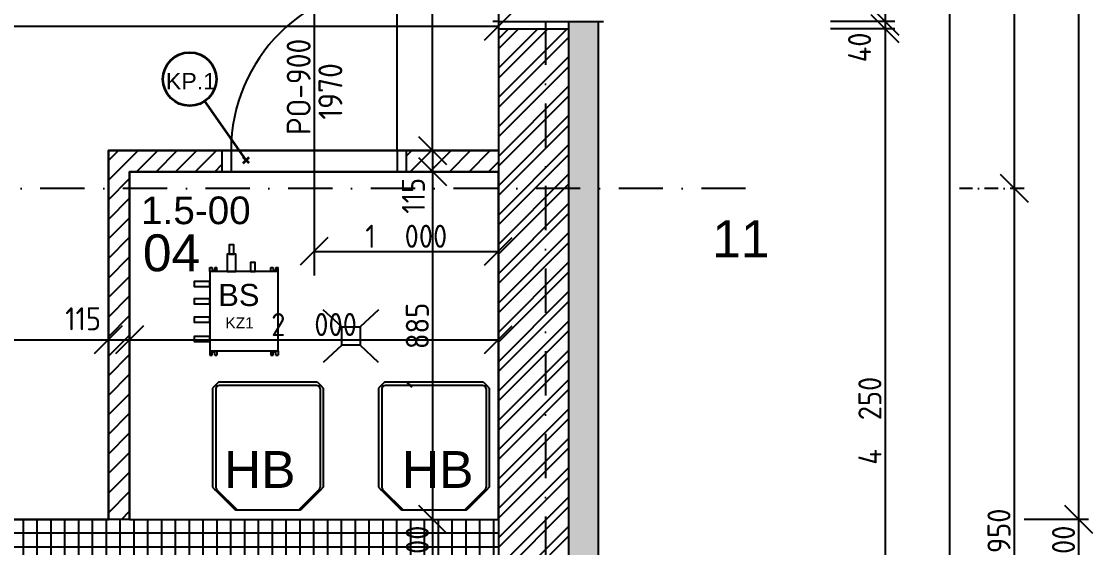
# Model space of a CAD drawing. Extents: x 4511820 to 5180432, y -1526536 to -944957.
# Drawn here: x 5153316 to 5159124, y -1292758 to -1289905 of the extents above; entities that cross this region are included whole.
import ezdxf

# ---------------------------------------------------------------- set-up
doc = ezdxf.new("R2010")
doc.units = 0
doc.header["$MEASUREMENT"] = 0
doc.linetypes.add('BODKOCIARKOVANA_3', pattern=[5.6, 3, -1.3, 0, -1.3])
doc.layers.get('0').update_dxf_attribs({"linetype": 'CONTINUOUS'})
doc.layers.get('Defpoints').update_dxf_attribs({"color": 61, "linetype": 'CONTINUOUS'})
for name, color, linetype in [('DVERE', 45, 'CONTINUOUS'), ('KÓTY', 4, 'CONTINUOUS'), ('MÚRY', 1, 'CONTINUOUS'), ('osi', 253, 'CONTINUOUS'), ('Plochy', 41, 'CONTINUOUS'), ('POPIS', 7, 'CONTINUOUS'), ('TENKÁ', 7, 'CONTINUOUS'), ('tzb', 153, 'CONTINUOUS'), ('ZZ-chladenie', 133, 'CONTINUOUS'), ('ŠRAFY', 82, 'CONTINUOUS')]:
    doc.layers.add(name, color=color, linetype=linetype)
doc.layers.add('preklady', color=74, linetype='CONTINUOUS', lineweight=35)
doc.styles.add('ARIAL', font='arial.ttf')
doc.styles.add('styl1', font='arial.ttf')
doc.styles.add('STYLE1', font='isocp.shx')
doc.dimstyles.new('STANDARD-50', dxfattribs={"dimtxt": 125, "dimasz": 150, "dimexe": 10, "dimexo": 200, "dimgap": 20, "dimtad": 1, "dimdsep": 46, "dimlunit": 6, "dimtxsty": 'STYLE1', "dimblk1": 'OBLIQUE', "dimblk2": 'OBLIQUE', "dimsah": 1, "dimcen": 2.5, "dimse1": 1, "dimse2": 1, "dimadec": 0, "dimazin": 0, "dimtfac": 1, "dimtmove": 1, "dimatfit": 3, "dimldrblk": 'OBLIQUE', "dimfxl": 1, "dimtolj": 1, "dimtzin": 0, "dimarcsym": 0})
pattern_1 = [(45, (515270.5, 128041), (-53.0330086, 53.0330086), [])]

# ---------------------------------------------------------------- blocks, each defined once
blk = doc.blocks.new('_OBLIQUE')
at = {"color": 0, "linetype": 'ByBlock'}
blk.add_line((-0.5, -0.5), (0.5, 0.5), dxfattribs=at)
blk = doc.blocks.new('*D24643')
at = {"layer": 'Defpoints', "color": 0}
for p in [(5156282.5, -1285945.2), (5156282.5, -1312335.2), (5158349, -1312335.2)]:
    blk.add_point(p, dxfattribs=at)
at = {"layer": 'KÓTY', "color": 0, "lineweight": -2}
blk.add_line((5158349, -1285945.2), (5158349, -1312335.2), dxfattribs=at)
at = {"layer": 'KÓTY', "color": 0, "linetype": 'ByBlock', "lineweight": -2, "xscale": 150, "yscale": 150, "zscale": 150}
for p, rotation in [((5158349, -1285945.2), 90), ((5158349, -1312335.2), 270)]:
    blk.add_blockref('_OBLIQUE', p, dxfattribs=dict(at, rotation=rotation))
at = {"layer": 'KÓTY', "color": 0, "insert": (5158266.5, -1299140.2), "char_height": 125, "attachment_point": 5, "rotation": 90, "style": 'STYLE1'}
blk.add_mtext('\\A1;26ﾠ390', dxfattribs=at)
blk = doc.blocks.new('*D24645')
at = {"layer": 'Defpoints', "color": 0}
for p in [(5156157.5, -1286070.2), (5156157.5, -1290810.2), (5158699, -1290810.2)]:
    blk.add_point(p, dxfattribs=at)
at = {"layer": 'KÓTY', "color": 0, "lineweight": -2}
blk.add_line((5158699, -1286070.2), (5158699, -1290810.2), dxfattribs=at)
at = {"layer": 'KÓTY', "color": 0, "linetype": 'ByBlock', "lineweight": -2, "xscale": 150, "yscale": 150, "zscale": 150}
for p, rotation in [((5158699, -1286070.2), 90), ((5158699, -1290810.2), 270)]:
    blk.add_blockref('_OBLIQUE', p, dxfattribs=dict(at, rotation=rotation))
at = {"layer": 'KÓTY', "color": 0, "insert": (5158616.5, -1288440.2), "char_height": 125, "attachment_point": 5, "rotation": 90, "style": 'STYLE1'}
blk.add_mtext('\\A1;4ﾠ740', dxfattribs=at)
blk = doc.blocks.new('*D24646')
at = {"layer": 'Defpoints', "color": 0}
for p in [(5156157.5, -1290810.2), (5156157.5, -1294760.2), (5158699, -1294760.2)]:
    blk.add_point(p, dxfattribs=at)
at = {"layer": 'KÓTY', "color": 0, "lineweight": -2}
blk.add_line((5158699, -1290810.2), (5158699, -1294760.2), dxfattribs=at)
at = {"layer": 'KÓTY', "color": 0, "linetype": 'ByBlock', "lineweight": -2, "xscale": 150, "yscale": 150, "zscale": 150}
for p, rotation in [((5158699, -1290810.2), 90), ((5158699, -1294760.2), 270)]:
    blk.add_blockref('_OBLIQUE', p, dxfattribs=dict(at, rotation=rotation))
at = {"layer": 'KÓTY', "color": 0, "insert": (5158616.5, -1292785.2), "char_height": 125, "attachment_point": 5, "rotation": 90, "style": 'STYLE1'}
blk.add_mtext('\\A1;3ﾠ950', dxfattribs=at)
blk = doc.blocks.new('*D24653')
at = {"layer": 'Defpoints', "color": 0}
for p in [(5156282.5, -1288485.2), (5156282.5, -1289905.2), (5157999, -1289905.2)]:
    blk.add_point(p, dxfattribs=at)
at = {"layer": 'KÓTY', "color": 0, "lineweight": -2}
blk.add_line((5157999, -1288485.2), (5157999, -1289905.2), dxfattribs=at)
at = {"layer": 'KÓTY', "color": 0, "linetype": 'ByBlock', "lineweight": -2, "xscale": 150, "yscale": 150, "zscale": 150}
for p, rotation in [((5157999, -1288485.2), 90), ((5157999, -1289905.2), 270)]:
    blk.add_blockref('_OBLIQUE', p, dxfattribs=dict(at, rotation=rotation))
at = {"layer": 'KÓTY', "color": 0, "insert": (5157916.5, -1289195.2), "char_height": 125, "attachment_point": 5, "rotation": 90, "style": 'STYLE1'}
blk.add_mtext('\\A1;1ﾠ420', dxfattribs=at)
blk = doc.blocks.new('*D24654')
at = {"layer": 'Defpoints', "color": 0}
for p in [(5156282.5, -1289905.2), (5156282.5, -1289945.2), (5157999, -1289945.2)]:
    blk.add_point(p, dxfattribs=at)
at = {"layer": 'KÓTY', "color": 0, "lineweight": -2}
blk.add_line((5157999, -1289905.2), (5157999, -1289945.2), dxfattribs=at)
at = {"layer": 'KÓTY', "color": 0, "linetype": 'ByBlock', "lineweight": -2, "xscale": 150, "yscale": 150, "zscale": 150}
for p, rotation in [((5157999, -1289905.2), 90), ((5157999, -1289945.2), 270)]:
    blk.add_blockref('_OBLIQUE', p, dxfattribs=dict(at, rotation=rotation))
at = {"layer": 'KÓTY', "color": 0, "insert": (5157860.5, -1290046), "char_height": 125, "attachment_point": 5, "rotation": 90, "style": 'STYLE1'}
blk.add_mtext('\\A1;40', dxfattribs=at)
blk = doc.blocks.new('*D24655')
at = {"layer": 'Defpoints', "color": 0}
for p in [(5156282.5, -1289945.2), (5156282.5, -1294195.2), (5157999, -1294195.2)]:
    blk.add_point(p, dxfattribs=at)
at = {"layer": 'KÓTY', "color": 0, "lineweight": -2}
blk.add_line((5157999, -1289945.2), (5157999, -1294195.2), dxfattribs=at)
at = {"layer": 'KÓTY', "color": 0, "linetype": 'ByBlock', "lineweight": -2, "xscale": 150, "yscale": 150, "zscale": 150}
for p, rotation in [((5157999, -1289945.2), 90), ((5157999, -1294195.2), 270)]:
    blk.add_blockref('_OBLIQUE', p, dxfattribs=dict(at, rotation=rotation))
at = {"layer": 'KÓTY', "color": 0, "insert": (5157916.5, -1292070.2), "char_height": 125, "attachment_point": 5, "rotation": 90, "style": 'STYLE1'}
blk.add_mtext('\\A1;4ﾠ250', dxfattribs=at)
blk = doc.blocks.new('*D24696')
at = {"layer": 'Defpoints', "color": 0}
for p in [(5155902.5, -1292605.2), (5159049, -1292605.2), (5155902.5, -1292905.2)]:
    blk.add_point(p, dxfattribs=at)
at = {"layer": 'KÓTY', "color": 0, "lineweight": -2}
blk.add_line((5159049, -1292905.2), (5159049, -1292605.2), dxfattribs=at)
at = {"layer": 'KÓTY', "color": 0, "linetype": 'ByBlock', "lineweight": -2, "xscale": 150, "yscale": 150, "zscale": 150}
for p, rotation in [((5159049, -1292605.2), 90), ((5159049, -1292905.2), 270)]:
    blk.add_blockref('_OBLIQUE', p, dxfattribs=dict(at, rotation=rotation))
at = {"layer": 'KÓTY', "color": 0, "insert": (5158966.5, -1292755.2), "char_height": 125, "attachment_point": 5, "rotation": 90, "style": 'STYLE1'}
blk.add_mtext('\\A1;300', dxfattribs=at)
blk = doc.blocks.new('*D24697')
at = {"layer": 'Defpoints', "color": 0}
for p in [(5155902.5, -1286325.2), (5159049, -1286325.2), (5155902.5, -1292605.2)]:
    blk.add_point(p, dxfattribs=at)
at = {"layer": 'KÓTY', "color": 0, "lineweight": -2}
blk.add_line((5159049, -1292605.2), (5159049, -1286325.2), dxfattribs=at)
at = {"layer": 'KÓTY', "color": 0, "linetype": 'ByBlock', "lineweight": -2, "xscale": 150, "yscale": 150, "zscale": 150}
for p, rotation in [((5159049, -1286325.2), 90), ((5159049, -1292605.2), 270)]:
    blk.add_blockref('_OBLIQUE', p, dxfattribs=dict(at, rotation=rotation))
at = {"layer": 'KÓTY', "color": 0, "insert": (5158966.5, -1289465.2), "char_height": 125, "attachment_point": 5, "rotation": 90, "style": 'STYLE1'}
blk.add_mtext('\\A1;6ﾠ280', dxfattribs=at)
blk = doc.blocks.new('*D25447')
at = {"layer": 'Defpoints', "color": 0}
for p in [(5149622.5, -1291035.2), (5153787.5, -1291605.2), (5153787.5, -1291631)]:
    blk.add_point(p, dxfattribs=at)
at = {"layer": 'KÓTY', "color": 0, "lineweight": -2}
blk.add_line((5149622.5, -1291631), (5153787.5, -1291631), dxfattribs=at)
at = {"layer": 'KÓTY', "color": 0, "linetype": 'ByBlock', "lineweight": -2, "xscale": 150, "yscale": 150, "zscale": 150, "rotation": 180}
blk.add_blockref('_OBLIQUE', (5149622.5, -1291631), dxfattribs=at)
at = {"layer": 'KÓTY', "color": 0, "linetype": 'ByBlock', "lineweight": -2, "xscale": 150, "yscale": 150, "zscale": 150}
blk.add_blockref('_OBLIQUE', (5153787.5, -1291631), dxfattribs=at)
at = {"layer": 'KÓTY', "color": 0, "insert": (5151705, -1291548.5), "char_height": 125, "attachment_point": 5, "style": 'STYLE1'}
blk.add_mtext('\\A1;4ﾠ165', dxfattribs=at)
blk = doc.blocks.new('*D25448')
at = {"layer": 'Defpoints', "color": 0}
for p in [(5153787.5, -1291605.2), (5153902.5, -1291631), (5153902.5, -1291662.7)]:
    blk.add_point(p, dxfattribs=at)
at = {"layer": 'KÓTY', "color": 0, "lineweight": -2}
blk.add_line((5153787.5, -1291631), (5153902.5, -1291631), dxfattribs=at)
at = {"layer": 'KÓTY', "color": 0, "linetype": 'ByBlock', "lineweight": -2, "xscale": 150, "yscale": 150, "zscale": 150, "rotation": 180}
blk.add_blockref('_OBLIQUE', (5153787.5, -1291631), dxfattribs=at)
at = {"layer": 'KÓTY', "color": 0, "linetype": 'ByBlock', "lineweight": -2, "xscale": 150, "yscale": 150, "zscale": 150}
blk.add_blockref('_OBLIQUE', (5153902.5, -1291631), dxfattribs=at)
at = {"layer": 'KÓTY', "color": 0, "insert": (5153650, -1291517.5), "char_height": 125, "attachment_point": 5, "style": 'STYLE1'}
blk.add_mtext('\\A1;115', dxfattribs=at)
blk = doc.blocks.new('*D25449')
at = {"layer": 'Defpoints', "color": 0}
for p in [(5153902.5, -1291662.7), (5155902.5, -1291631), (5155902.5, -1291662.7)]:
    blk.add_point(p, dxfattribs=at)
at = {"layer": 'KÓTY', "color": 0, "lineweight": -2}
blk.add_line((5153902.5, -1291631), (5155902.5, -1291631), dxfattribs=at)
at = {"layer": 'KÓTY', "color": 0, "linetype": 'ByBlock', "lineweight": -2, "xscale": 150, "yscale": 150, "zscale": 150, "rotation": 180}
blk.add_blockref('_OBLIQUE', (5153902.5, -1291631), dxfattribs=at)
at = {"layer": 'KÓTY', "color": 0, "linetype": 'ByBlock', "lineweight": -2, "xscale": 150, "yscale": 150, "zscale": 150}
blk.add_blockref('_OBLIQUE', (5155902.5, -1291631), dxfattribs=at)
at = {"layer": 'KÓTY', "color": 0, "insert": (5154902.5, -1291548.5), "char_height": 125, "attachment_point": 5, "style": 'STYLE1'}
blk.add_mtext('\\A1;2ﾠ000', dxfattribs=at)
blk = doc.blocks.new('*D25456')
at = {"layer": 'Defpoints', "color": 0}
for p in [(5155902.5, -1289931), (5149622.5, -1291035.2), (5155902.5, -1291035.2)]:
    blk.add_point(p, dxfattribs=at)
at = {"layer": 'KÓTY', "color": 0, "lineweight": -2}
blk.add_line((5149622.5, -1289931), (5155902.5, -1289931), dxfattribs=at)
at = {"layer": 'KÓTY', "color": 0, "linetype": 'ByBlock', "lineweight": -2, "xscale": 150, "yscale": 150, "zscale": 150, "rotation": 180}
blk.add_blockref('_OBLIQUE', (5149622.5, -1289931), dxfattribs=at)
at = {"layer": 'KÓTY', "color": 0, "linetype": 'ByBlock', "lineweight": -2, "xscale": 150, "yscale": 150, "zscale": 150}
blk.add_blockref('_OBLIQUE', (5155902.5, -1289931), dxfattribs=at)
at = {"layer": 'KÓTY', "color": 0, "insert": (5152762.5, -1289848.5), "char_height": 125, "attachment_point": 5, "style": 'STYLE1'}
blk.add_mtext('\\A1;6ﾠ280', dxfattribs=at)
blk = doc.blocks.new('*D25457')
at = {"layer": 'Defpoints', "color": 0}
for p in [(5155902.5, -1290720.2), (5155545, -1292605.2), (5155902.5, -1292605.2)]:
    blk.add_point(p, dxfattribs=at)
at = {"layer": 'KÓTY', "color": 0, "lineweight": -2}
blk.add_line((5155545, -1290720.2), (5155545, -1292605.2), dxfattribs=at)
at = {"layer": 'KÓTY', "color": 0, "linetype": 'ByBlock', "lineweight": -2, "xscale": 150, "yscale": 150, "zscale": 150}
for p, rotation in [((5155545, -1290720.2), 90), ((5155545, -1292605.2), 270)]:
    blk.add_blockref('_OBLIQUE', p, dxfattribs=dict(at, rotation=rotation))
at = {"layer": 'KÓTY', "color": 0, "insert": (5155462.5, -1291662.7), "char_height": 125, "attachment_point": 5, "rotation": 90, "style": 'STYLE1'}
blk.add_mtext('\\A1;1ﾠ885', dxfattribs=at)
blk = doc.blocks.new('*D25458')
at = {"layer": 'Defpoints', "color": 0}
for p in [(5155902.5, -1290605.2), (5155545, -1290720.2), (5155902.5, -1290720.2)]:
    blk.add_point(p, dxfattribs=at)
at = {"layer": 'KÓTY', "color": 0, "lineweight": -2}
blk.add_line((5155545, -1290605.2), (5155545, -1290720.2), dxfattribs=at)
at = {"layer": 'KÓTY', "color": 0, "linetype": 'ByBlock', "lineweight": -2, "xscale": 150, "yscale": 150, "zscale": 150}
for p, rotation in [((5155545, -1290605.2), 90), ((5155545, -1290720.2), 270)]:
    blk.add_blockref('_OBLIQUE', p, dxfattribs=dict(at, rotation=rotation))
at = {"layer": 'KÓTY', "color": 0, "insert": (5155441, -1290850.5), "char_height": 125, "attachment_point": 5, "rotation": 90, "style": 'STYLE1'}
blk.add_mtext('\\A1;115', dxfattribs=at)
blk = doc.blocks.new('*D25459')
at = {"layer": 'Defpoints', "color": 0}
for p in [(5155545, -1286325.2), (5155902.5, -1286325.2), (5155902.5, -1290605.2)]:
    blk.add_point(p, dxfattribs=at)
at = {"layer": 'KÓTY', "color": 0, "lineweight": -2}
blk.add_line((5155545, -1290605.2), (5155545, -1286325.2), dxfattribs=at)
at = {"layer": 'KÓTY', "color": 0, "linetype": 'ByBlock', "lineweight": -2, "xscale": 150, "yscale": 150, "zscale": 150}
for p, rotation in [((5155545, -1286325.2), 90), ((5155545, -1290605.2), 270)]:
    blk.add_blockref('_OBLIQUE', p, dxfattribs=dict(at, rotation=rotation))
at = {"layer": 'KÓTY', "color": 0, "insert": (5155462.5, -1288465.2), "char_height": 125, "attachment_point": 5, "rotation": 90, "style": 'STYLE1'}
blk.add_mtext('\\A1;4ﾠ280', dxfattribs=at)
blk = doc.blocks.new('*D25468')
at = {"layer": 'Defpoints', "color": 0}
for p in [(5155902.5, -1292605.2), (5155545, -1292905.2), (5155902.5, -1292905.2)]:
    blk.add_point(p, dxfattribs=at)
at = {"layer": 'KÓTY', "color": 0, "lineweight": -2}
blk.add_line((5155545, -1292605.2), (5155545, -1292905.2), dxfattribs=at)
at = {"layer": 'KÓTY', "color": 0, "linetype": 'ByBlock', "lineweight": -2, "xscale": 150, "yscale": 150, "zscale": 150}
for p, rotation in [((5155545, -1292605.2), 90), ((5155545, -1292905.2), 270)]:
    blk.add_blockref('_OBLIQUE', p, dxfattribs=dict(at, rotation=rotation))
at = {"layer": 'KÓTY', "color": 0, "insert": (5155462.5, -1292755.2), "char_height": 125, "attachment_point": 5, "rotation": 90, "style": 'STYLE1'}
blk.add_mtext('\\A1;300', dxfattribs=at)
blk = doc.blocks.new('*D47187')
at = {"layer": 'Defpoints', "color": 0}
for p in [(5154902.5, -1290720.2), (5155902.5, -1290720.2), (5155902.5, -1291152.5)]:
    blk.add_point(p, dxfattribs=at)
at = {"layer": 'KÓTY', "color": 0, "lineweight": -2}
blk.add_line((5154902.5, -1291152.5), (5155902.5, -1291152.5), dxfattribs=at)
at = {"layer": 'KÓTY', "color": 0, "linetype": 'ByBlock', "lineweight": -2, "xscale": 150, "yscale": 150, "zscale": 150, "rotation": 180}
blk.add_blockref('_OBLIQUE', (5154902.5, -1291152.5), dxfattribs=at)
at = {"layer": 'KÓTY', "color": 0, "linetype": 'ByBlock', "lineweight": -2, "xscale": 150, "yscale": 150, "zscale": 150}
blk.add_blockref('_OBLIQUE', (5155902.5, -1291152.5), dxfattribs=at)
at = {"layer": 'KÓTY', "color": 0, "insert": (5155402.5, -1291070), "char_height": 125, "attachment_point": 5, "style": 'STYLE1'}
blk.add_mtext('\\A1;1ﾠ000', dxfattribs=at)

msp = doc.modelspace()

# ---------------------------------------------------------------- hatches: boundary and pattern name
at = {"layer": 'ŠRAFY'}
h = msp.add_hatch(dxfattribs=at)
h.set_pattern_fill('HEX', color=256, scale=200)
h.set_pattern_definition([(0, (9e-09, -175781), (0, 43.3012702), [25, -50]), (120, (9e-09, -175781), (-37.5, -21.6506351), [25, -50]), (60, (25, -175781), (-37.5, 21.6506351), [25, -50])])
h.paths.add_polyline_path([(5156442.5, -1294195.191), (5156442.5, -1289905.191), (5156282.5, -1289905.191), (5156282.5, -1289945.191), (5156282.5, -1294195.191)])
h = msp.add_hatch(dxfattribs=at)
h.set_pattern_fill('ANSI32', color=256, scale=300)
h.set_pattern_definition([(45, (115395, 30907.69), (-79.549513, 79.549513), []), (45, (115448.03, 30907.69), (-79.549513, 79.549513), [])])
h.paths.add_polyline_path([(5156282.5, -1294195.191), (5156282.5, -1289945.191), (5155902.5, -1289945.191), (5155902.5, -1290605.191), (5155902.5, -1290720.191), (5155902.5, -1292605.191), (5155902.5, -1292905.191), (5155902.5, -1294195.191)])
at = {"layer": 'ŠRAFY', "ltscale": 0.25}
h = msp.add_hatch(dxfattribs=at)
h.set_pattern_fill('ANSI31', color=256, scale=600, style=0)
h.set_pattern_definition(pattern_1)
h.paths.add_polyline_path([(5153787.5, -1290605.191), (5153787.5, -1292605.191), (5153902.5, -1292605.191), (5153902.5, -1290720.191), (5154402.5, -1290720.191), (5154402.5, -1290605.191)])
h = msp.add_hatch(dxfattribs=at)
h.set_pattern_fill('ANSI31', color=256, scale=600, style=0)
h.set_pattern_definition(pattern_1)
h.paths.add_polyline_path([(5155402.5, -1290605.191), (5155402.5, -1290720.191), (5155902.5, -1290720.191), (5155902.5, -1290605.191)])
h = msp.add_hatch(dxfattribs=at)
h.set_pattern_fill('ANSI37', color=256, scale=600, angle=45)
h.set_pattern_definition([(90, (-3307273.674, 493071.734), (-75, 1e-14), []), (180, (-3307273.674, 493071.734), (-1e-14, -75), [])])
h.paths.add_polyline_path([(5152527.5, -1292905.191), (5152592.5, -1292905.191), (5152622.5, -1292905.191), (5153192.5, -1292905.191), (5153307.5, -1292905.191), (5155902.5, -1292905.191), (5155902.5, -1292605.191), (5153902.5, -1292605.191), (5153787.5, -1292605.191), (5152492.5, -1292605.191), (5152492.5, -1292720.191), (5152527.5, -1292720.191)])

# ---------------------------------------------------------------- linework, layer by layer
at = {"layer": 'DVERE', "ltscale": 0.25}
msp.add_line((5154902.5, -1289669), (5154902.5, -1291283.5), dxfattribs=at)
at = {"layer": 'DVERE'}
for p, q in [((5155352.5, -1290605.191), (5155352.5, -1289705.191)), ((5154452.5, -1290605.191), (5155352.5, -1290605.191)), ((5154452.5, -1290720.191), (5155352.5, -1290720.191))]:
    msp.add_line(p, q, dxfattribs=at)
msp.add_arc((5155352.5, -1290605.191), 900, 90, 180, dxfattribs=at)
at = {"layer": 'KÓTY', "ltscale": 0.25}
for p, q in [((5158052.403, -1289905.191), (5157702.403, -1289905.191)), ((5158052.403, -1289945.191), (5157702.403, -1289945.191))]:
    msp.add_line(p, q, dxfattribs=at)
at = {"layer": 'KÓTY', "linetype": 'BODKOCIARKOVANA_3', "ltscale": 25}
msp.add_line((5158752.403, -1290810.191), (5158402.403, -1290810.191), dxfattribs=at)
at = {"layer": 'KÓTY', "ltscale": 25}
msp.add_line((5159102.403, -1292605.191), (5158752.403, -1292605.191), dxfattribs=at)
at = {"layer": 'MÚRY'}
for p, q in [((5155902.5, -1289905.191), (5155902.5, -1290605.191)), ((5155902.5, -1289905.191), (5156442.5, -1289905.191)), ((5156442.5, -1289905.191), (5156442.5, -1294195.191)), ((5153787.5, -1290605.191), (5154452.5, -1290605.191)), ((5153787.5, -1292605.191), (5153787.5, -1290605.191)), ((5154452.5, -1290605.191), (5154452.5, -1290720.191)), ((5155352.5, -1290605.191), (5155902.5, -1290605.191)), ((5155352.5, -1290605.191), (5155352.5, -1290720.191)), ((5153902.5, -1290720.191), (5154452.5, -1290720.191)), ((5153902.5, -1292605.191), (5153902.5, -1290720.191)), ((5155352.5, -1290720.191), (5155902.5, -1290720.191)), ((5155902.5, -1290720.191), (5155902.5, -1292605.191)), ((5152442.5, -1292605.191), (5153787.5, -1292605.191)), ((5153902.5, -1292605.191), (5155902.5, -1292605.191))]:
    msp.add_line(p, q, dxfattribs=at)
at = {"layer": 'osi', "linetype": 'BODKOCIARKOVANA_3', "ltscale": 80}
for p, q in [((5156157.5, -1284972.097), (5156157.5, -1316900)), ((5157242.5, -1290810.191), (5093572.5, -1290810.191))]:
    msp.add_line(p, q, dxfattribs=at)
at = {"layer": 'Plochy'}
for points in [[(5149622.5, -1291035.191), (5149622.5, -1289385.191), (5150822.5, -1289385.191), (5150822.5, -1289665.191), (5151922.5, -1289665.191), (5151922.5, -1289825.191), (5152122.5, -1289825.191), (5152122.5, -1288275.191), (5153922.5, -1288275.191), (5153922.5, -1286325.191), (5155902.5, -1286325.191), (5155902.5, -1290605.191), (5153787.5, -1290605.191), (5153787.5, -1292605.191), (5149272.5, -1292605.191), (5149272.5, -1296895.191), (5147672.5, -1296895.191), (5147672.5, -1291035.191)], [(5155902.5, -1290720.191), (5153902.5, -1290720.191), (5153902.5, -1292605.191), (5155902.5, -1292605.191)]]:
    msp.add_lwpolyline(points, close=True, dxfattribs=at)
at = {"layer": 'preklady'}
for p, q in [((5154534.501, -1290657.501), (5154310.943, -1290336.935)), ((5154534.501, -1290657.501), (5154310.943, -1290336.935)), ((5154517.883, -1290674.117), (5154551.117, -1290640.883)), ((5154517.883, -1290674.117), (5154551.117, -1290640.883)), ((5154551.118, -1290674.118), (5154517.884, -1290640.884)), ((5154551.118, -1290674.118), (5154517.884, -1290640.884))]:
    msp.add_line(p, q, dxfattribs=at)
at = {"layer": 'preklady', "ltscale": 0.25}
msp.add_circle((5154228, -1290218), 145, dxfattribs=at)
msp.add_circle((5154228, -1290218), 145, dxfattribs=at)
at = {"layer": 'TENKÁ', "ltscale": 0.25}
for p, q in [((5155902.5, -1289905.191), (5155872.5, -1289905.191)), ((5156442.5, -1289905.191), (5156472.5, -1289905.191))]:
    msp.add_line(p, q, dxfattribs=at)
at = {"layer": 'TENKÁ'}
for p, q in [((5156282.5, -1289905.191), (5156282.5, -1294195.191)), ((5155902.5, -1289945.191), (5156282.5, -1289945.191)), ((5154402.5, -1290605.191), (5154402.5, -1290720.191)), ((5155402.5, -1290605.191), (5155402.5, -1290720.191)), ((5155902.5, -1290605.191), (5155902.5, -1290720.191)), ((5153902.5, -1292605.191), (5153787.5, -1292605.191)), ((5155902.5, -1292605.191), (5155902.5, -1292905.191))]:
    msp.add_line(p, q, dxfattribs=at)
at = {"layer": 'tzb'}
for p, q in [((5155052.5, -1291561.191), (5154952.5, -1291468.643)), ((5155252.5, -1291468.643), (5155152.5, -1291561.191)), ((5155052.5, -1291661.191), (5154952.5, -1291753.739)), ((5155252.5, -1291753.739), (5155152.5, -1291661.191)), ((5154367.625, -1291877.731), (5154352.5, -1291892.856)), ((5154352.5, -1291892.856), (5154352.5, -1292431.248)), ((5154374.419, -1291884.524), (5154367.625, -1291877.731)), ((5154384.164, -1291861.191), (5154369.039, -1291876.316)), ((5154375.833, -1291883.11), (5154369.039, -1291876.316)), ((5154370, -1291896.191), (5154370, -1292431.248)), ((5154920.836, -1291861.191), (5154384.164, -1291861.191)), ((5154917.5, -1291878.691), (5154387.5, -1291878.691)), ((5154920.836, -1291861.191), (5154935.961, -1291876.316)), ((5154929.167, -1291883.11), (5154935.961, -1291876.316)), ((5154930.581, -1291884.524), (5154937.375, -1291877.731)), ((5154935, -1291896.191), (5154935, -1292431.248)), ((5154937.375, -1291877.731), (5154952.5, -1291892.856)), ((5154952.5, -1291892.856), (5154952.5, -1292431.248)), ((5155267.625, -1291877.731), (5155252.5, -1291892.856)), ((5155252.5, -1291892.856), (5155252.5, -1292431.248)), ((5155274.419, -1291884.524), (5155267.625, -1291877.731)), ((5155284.164, -1291861.191), (5155269.039, -1291876.316)), ((5155275.833, -1291883.11), (5155269.039, -1291876.316)), ((5155270, -1291896.191), (5155270, -1292431.248)), ((5155820.836, -1291861.191), (5155284.164, -1291861.191)), ((5155817.5, -1291878.691), (5155287.5, -1291878.691)), ((5155820.836, -1291861.191), (5155835.961, -1291876.316)), ((5155829.167, -1291883.11), (5155835.961, -1291876.316)), ((5155830.581, -1291884.524), (5155837.375, -1291877.731)), ((5155835, -1291896.191), (5155835, -1292431.248)), ((5155837.375, -1291877.731), (5155852.5, -1291892.856)), ((5155852.5, -1291892.856), (5155852.5, -1292431.248)), ((5154352.5, -1292431.248), (5154368.831, -1292447.579)), ((5154368.831, -1292447.579), (5154374.134, -1292442.276)), ((5154370.952, -1292449.7), (5154376.256, -1292444.397)), ((5154370.952, -1292449.7), (5154475.029, -1292553.777)), ((5154374.134, -1292442.276), (5154487.05, -1292555.191)), ((5154930.866, -1292442.276), (5154817.95, -1292555.191)), ((5154934.048, -1292449.7), (5154872.111, -1292511.637)), ((5154934.048, -1292449.7), (5154928.744, -1292444.397)), ((5154936.169, -1292447.579), (5154930.866, -1292442.276)), ((5154952.5, -1292431.248), (5154936.169, -1292447.579)), ((5155252.5, -1292431.248), (5155268.831, -1292447.579)), ((5155268.831, -1292447.579), (5155274.134, -1292442.276)), ((5155270.952, -1292449.7), (5155276.256, -1292444.397)), ((5155270.952, -1292449.7), (5155375.029, -1292553.777)), ((5155274.134, -1292442.276), (5155387.05, -1292555.191)), ((5155830.866, -1292442.276), (5155717.95, -1292555.191)), ((5155834.048, -1292449.7), (5155772.111, -1292511.637)), ((5155834.048, -1292449.7), (5155828.744, -1292444.397)), ((5155836.169, -1292447.579), (5155830.866, -1292442.276)), ((5155852.5, -1292431.248), (5155836.169, -1292447.579)), ((5154843.585, -1292540.163), (5154829.971, -1292553.777)), ((5154843.585, -1292540.163), (5154838.282, -1292534.859)), ((5154845, -1292538.749), (5154839.696, -1292533.445)), ((5154870.697, -1292513.051), (5154845, -1292538.749)), ((5154870.697, -1292513.051), (5154865.394, -1292507.748)), ((5154872.111, -1292511.637), (5154866.808, -1292506.334)), ((5155743.585, -1292540.163), (5155729.971, -1292553.777)), ((5155743.585, -1292540.163), (5155738.282, -1292534.859)), ((5155745, -1292538.749), (5155739.696, -1292533.445)), ((5155770.697, -1292513.051), (5155745, -1292538.749)), ((5155770.697, -1292513.051), (5155765.394, -1292507.748)), ((5155772.111, -1292511.637), (5155766.808, -1292506.334)), ((5154475.029, -1292553.777), (5154480.332, -1292548.474)), ((5154476.443, -1292555.191), (5154481.747, -1292549.888)), ((5154828.557, -1292555.191), (5154476.443, -1292555.191)), ((5154828.557, -1292555.191), (5154823.253, -1292549.888)), ((5154829.971, -1292553.777), (5154824.668, -1292548.474)), ((5155375.029, -1292553.777), (5155380.332, -1292548.474)), ((5155376.443, -1292555.191), (5155381.747, -1292549.888)), ((5155728.557, -1292555.191), (5155376.443, -1292555.191)), ((5155728.557, -1292555.191), (5155723.253, -1292549.888)), ((5155729.971, -1292553.777), (5155724.668, -1292548.474))]:
    msp.add_line(p, q, dxfattribs=at)
msp.add_lwpolyline([(5155152.5, -1291661.191), (5155052.5, -1291661.191), (5155052.5, -1291561.191), (5155152.5, -1291561.191)], close=True, dxfattribs=at)
for centre, radius, start, end in [((5154368.25, -1291876.941), 1.007, 231.6416245, 38.3583755), ((5154387.5, -1291896.191), 17.5, 90, 180), ((5154917.5, -1291896.191), 17.5, 0, 90), ((5154936.75, -1291876.941), 1.007, 141.6416245, 308.3583755), ((5155268.25, -1291876.941), 1.007, 231.6416245, 38.3583755), ((5155287.5, -1291896.191), 17.5, 90, 180), ((5155817.5, -1291896.191), 17.5, 0, 90), ((5155836.75, -1291876.941), 1.007, 141.6416245, 308.3583755), ((5154369.734, -1292448.798), 1.517, 323.4675905, 126.5324095), ((5154386.166, -1292431.476), 16.167, 179.1907148, 221.9108901), ((5154918.834, -1292431.476), 16.167, 318.0891099, 0.8092852), ((5154935.266, -1292448.798), 1.517, 53.4675905, 216.5324095), ((5155269.734, -1292448.798), 1.517, 323.4675905, 126.5324095), ((5155286.166, -1292431.476), 16.167, 179.1907148, 221.9108901), ((5155818.834, -1292431.476), 16.167, 318.0891099, 0.8092852), ((5155835.266, -1292448.798), 1.517, 53.4675905, 216.5324095), ((5154844.569, -1292539.732), 1.074, 66.3455689, 203.6544311), ((5154871.68, -1292512.62), 1.074, 66.3455689, 203.6544311), ((5155744.569, -1292539.732), 1.074, 66.3455689, 203.6544311), ((5155771.68, -1292512.62), 1.074, 66.3455689, 203.6544311), ((5154475.46, -1292554.761), 1.074, 336.3455689, 113.6544311), ((5154829.54, -1292554.761), 1.074, 66.3455689, 203.6544311), ((5155375.46, -1292554.761), 1.074, 336.3455689, 113.6544311), ((5155729.54, -1292554.761), 1.074, 66.3455689, 203.6544311)]:
    msp.add_arc(centre, radius, start, end, dxfattribs=at)
at = {"layer": 'ZZ-chladenie'}
for p, q in [((5154336.937, -1291261.519), (5154336.937, -1291238.615)), ((5154336.937, -1291238.615), (5154349.319, -1291238.615)), ((5154706.937, -1291261.519), (5154336.937, -1291261.519)), ((5154336.937, -1291261.519), (5154336.937, -1291691.519)), ((5154349.319, -1291238.615), (5154349.319, -1291255.989)), ((5154349.319, -1291255.989), (5154356.498, -1291255.989)), ((5154362.676, -1291255.989), (5154355.498, -1291255.989)), ((5154363.676, -1291255.989), (5154356.498, -1291255.989)), ((5154363.676, -1291238.615), (5154363.676, -1291255.989)), ((5154363.676, -1291238.615), (5154376.058, -1291238.615)), ((5154376.058, -1291261.519), (5154376.058, -1291238.615)), ((5154667.816, -1291261.519), (5154667.816, -1291238.615)), ((5154667.816, -1291238.615), (5154680.198, -1291238.615)), ((5154680.198, -1291238.615), (5154680.198, -1291255.989)), ((5154680.198, -1291255.989), (5154687.377, -1291255.989)), ((5154693.555, -1291255.989), (5154686.377, -1291255.989)), ((5154694.555, -1291255.989), (5154687.377, -1291255.989)), ((5154694.555, -1291238.615), (5154694.555, -1291255.989)), ((5154694.555, -1291238.615), (5154706.937, -1291238.615)), ((5154706.937, -1291261.519), (5154706.937, -1291238.615)), ((5154706.937, -1291691.519), (5154706.937, -1291261.519)), ((5154336.937, -1291691.519), (5154706.937, -1291691.519)), ((5154336.937, -1291691.519), (5154336.937, -1291714.423)), ((5154336.937, -1291714.423), (5154349.319, -1291714.423)), ((5154349.319, -1291714.423), (5154349.319, -1291697.049)), ((5154349.319, -1291697.049), (5154356.498, -1291697.049)), ((5154362.676, -1291697.049), (5154355.498, -1291697.049)), ((5154363.676, -1291697.049), (5154356.498, -1291697.049)), ((5154363.676, -1291714.423), (5154363.676, -1291697.049)), ((5154363.676, -1291714.423), (5154376.058, -1291714.423)), ((5154376.058, -1291691.519), (5154376.058, -1291714.423)), ((5154667.816, -1291691.519), (5154667.816, -1291714.423)), ((5154667.816, -1291714.423), (5154680.198, -1291714.423)), ((5154680.198, -1291714.423), (5154680.198, -1291697.049)), ((5154680.198, -1291697.049), (5154687.377, -1291697.049)), ((5154693.555, -1291697.049), (5154686.377, -1291697.049)), ((5154694.555, -1291697.049), (5154687.377, -1291697.049)), ((5154694.555, -1291714.423), (5154694.555, -1291697.049)), ((5154694.555, -1291714.423), (5154706.937, -1291714.423)), ((5154706.937, -1291691.519), (5154706.937, -1291714.423)), ((5154367.625, -1291877.731), (5154352.5, -1291892.856)), ((5154352.5, -1291892.856), (5154352.5, -1292431.248)), ((5154374.419, -1291884.524), (5154367.625, -1291877.731)), ((5154384.164, -1291861.191), (5154369.039, -1291876.316)), ((5154375.833, -1291883.11), (5154369.039, -1291876.316)), ((5154370, -1291896.191), (5154370, -1292431.248)), ((5154920.836, -1291861.191), (5154384.164, -1291861.191)), ((5154917.5, -1291878.691), (5154387.5, -1291878.691)), ((5154920.836, -1291861.191), (5154935.961, -1291876.316)), ((5154929.167, -1291883.11), (5154935.961, -1291876.316)), ((5154930.581, -1291884.524), (5154937.375, -1291877.731)), ((5154935, -1291896.191), (5154935, -1292431.248)), ((5154937.375, -1291877.731), (5154952.5, -1291892.856)), ((5154952.5, -1291892.856), (5154952.5, -1292431.248)), ((5155267.625, -1291877.731), (5155252.5, -1291892.856)), ((5155252.5, -1291892.856), (5155252.5, -1292431.248)), ((5155274.419, -1291884.524), (5155267.625, -1291877.731)), ((5155284.164, -1291861.191), (5155269.039, -1291876.316)), ((5155275.833, -1291883.11), (5155269.039, -1291876.316)), ((5155270, -1291896.191), (5155270, -1292431.248)), ((5155820.836, -1291861.191), (5155284.164, -1291861.191)), ((5155817.5, -1291878.691), (5155287.5, -1291878.691)), ((5155820.836, -1291861.191), (5155835.961, -1291876.316)), ((5155829.167, -1291883.11), (5155835.961, -1291876.316)), ((5155830.581, -1291884.524), (5155837.375, -1291877.731)), ((5155835, -1291896.191), (5155835, -1292431.248)), ((5155837.375, -1291877.731), (5155852.5, -1291892.856)), ((5155852.5, -1291892.856), (5155852.5, -1292431.248)), ((5154352.5, -1292431.248), (5154368.831, -1292447.579)), ((5154368.831, -1292447.579), (5154374.134, -1292442.276)), ((5154370.952, -1292449.7), (5154376.256, -1292444.397)), ((5154370.952, -1292449.7), (5154475.029, -1292553.777)), ((5154374.134, -1292442.276), (5154487.05, -1292555.191)), ((5154930.866, -1292442.276), (5154817.95, -1292555.191)), ((5154934.048, -1292449.7), (5154872.111, -1292511.637)), ((5154934.048, -1292449.7), (5154928.744, -1292444.397)), ((5154936.169, -1292447.579), (5154930.866, -1292442.276)), ((5154952.5, -1292431.248), (5154936.169, -1292447.579)), ((5155252.5, -1292431.248), (5155268.831, -1292447.579)), ((5155268.831, -1292447.579), (5155274.134, -1292442.276)), ((5155270.952, -1292449.7), (5155276.256, -1292444.397)), ((5155270.952, -1292449.7), (5155375.029, -1292553.777)), ((5155274.134, -1292442.276), (5155387.05, -1292555.191)), ((5155830.866, -1292442.276), (5155717.95, -1292555.191)), ((5155834.048, -1292449.7), (5155772.111, -1292511.637)), ((5155834.048, -1292449.7), (5155828.744, -1292444.397)), ((5155836.169, -1292447.579), (5155830.866, -1292442.276)), ((5155852.5, -1292431.248), (5155836.169, -1292447.579)), ((5154843.585, -1292540.163), (5154829.971, -1292553.777)), ((5154843.585, -1292540.163), (5154838.282, -1292534.859)), ((5154845, -1292538.749), (5154839.696, -1292533.445)), ((5154870.697, -1292513.051), (5154845, -1292538.749)), ((5154870.697, -1292513.051), (5154865.394, -1292507.748)), ((5154872.111, -1292511.637), (5154866.808, -1292506.334)), ((5155743.585, -1292540.163), (5155729.971, -1292553.777)), ((5155743.585, -1292540.163), (5155738.282, -1292534.859)), ((5155745, -1292538.749), (5155739.696, -1292533.445)), ((5155770.697, -1292513.051), (5155745, -1292538.749)), ((5155770.697, -1292513.051), (5155765.394, -1292507.748)), ((5155772.111, -1292511.637), (5155766.808, -1292506.334)), ((5154475.029, -1292553.777), (5154480.332, -1292548.474)), ((5154476.443, -1292555.191), (5154481.747, -1292549.888)), ((5154828.557, -1292555.191), (5154476.443, -1292555.191)), ((5154828.557, -1292555.191), (5154823.253, -1292549.888)), ((5154829.971, -1292553.777), (5154824.668, -1292548.474)), ((5155375.029, -1292553.777), (5155380.332, -1292548.474)), ((5155376.443, -1292555.191), (5155381.747, -1292549.888)), ((5155728.557, -1292555.191), (5155376.443, -1292555.191)), ((5155728.557, -1292555.191), (5155723.253, -1292549.888)), ((5155729.971, -1292553.777), (5155724.668, -1292548.474))]:
    msp.add_line(p, q, dxfattribs=at)
for points in [[(5154467.083, -1291166.673), (5154467.083, -1291116.815), (5154441.457, -1291116.815), (5154441.457, -1291166.673)], [(5154478.087, -1291261.519), (5154478.087, -1291166.673), (5154430.453, -1291166.673), (5154430.453, -1291261.519)], [(5154583.161, -1291261.519), (5154583.161, -1291211.661), (5154557.535, -1291211.661), (5154557.535, -1291261.519)], [(5154336.937, -1291341.813), (5154336.937, -1291314.791), (5154251.92, -1291314.791), (5154251.92, -1291341.813)], [(5154336.937, -1291436.242), (5154336.937, -1291409.219), (5154251.92, -1291409.219), (5154251.92, -1291436.242)], [(5154336.937, -1291536.28), (5154336.937, -1291509.257), (5154251.92, -1291509.257), (5154251.92, -1291536.28)], [(5154336.937, -1291640.058), (5154336.937, -1291613.035), (5154251.92, -1291613.035), (5154251.92, -1291640.058)]]:
    msp.add_lwpolyline(points, close=True, dxfattribs=at)
for centre, radius, start, end in [((5154368.25, -1291876.941), 1.007, 231.6416246, 38.3583755), ((5154387.5, -1291896.191), 17.5, 90, 180), ((5154917.5, -1291896.191), 17.5, 0, 90), ((5154936.75, -1291876.941), 1.007, 141.6416245, 308.3583754), ((5155268.25, -1291876.941), 1.007, 231.6416246, 38.3583755), ((5155287.5, -1291896.191), 17.5, 90, 180), ((5155817.5, -1291896.191), 17.5, 0, 90), ((5155836.75, -1291876.941), 1.007, 141.6416245, 308.3583754), ((5154369.734, -1292448.798), 1.517, 323.4675905, 126.5324095), ((5154386.166, -1292431.476), 16.167, 179.1907148, 221.9108901), ((5154918.834, -1292431.476), 16.167, 318.0891099, 0.8092852), ((5154935.266, -1292448.798), 1.517, 53.4675905, 216.5324095), ((5155269.734, -1292448.798), 1.517, 323.4675905, 126.5324095), ((5155286.166, -1292431.476), 16.167, 179.1907148, 221.9108901), ((5155818.834, -1292431.476), 16.167, 318.0891099, 0.8092852), ((5155835.266, -1292448.798), 1.517, 53.4675905, 216.5324095), ((5154844.569, -1292539.732), 1.074, 66.3455689, 203.6544311), ((5154871.68, -1292512.62), 1.074, 66.3455689, 203.6544311), ((5155744.569, -1292539.732), 1.074, 66.3455689, 203.6544311), ((5155771.68, -1292512.62), 1.074, 66.3455689, 203.6544311), ((5154475.46, -1292554.761), 1.074, 336.3455689, 113.6544311), ((5154829.54, -1292554.761), 1.074, 66.3455689, 203.6544311), ((5155375.46, -1292554.761), 1.074, 336.3455689, 113.6544311), ((5155729.54, -1292554.761), 1.074, 66.3455689, 203.6544311)]:
    msp.add_arc(centre, radius, start, end, dxfattribs=at)

# ---------------------------------------------------------------- texts
at = {"layer": 'POPIS', "lineweight": 40, "ltscale": 0.25, "style": 'ARIAL'}
for s, height, p in [('1.5-00', 150, (5153964.59, -1291004.418)), ('04', 200, (5153974.322, -1291259.66))]:
    msp.add_text(s, height=height, dxfattribs=at).set_placement(p)
at = {"layer": 'preklady', "linetype": 'Continuous', "lineweight": 20, "style": 'ARIAL'}
msp.add_text('KP.1', height=90, dxfattribs=at).set_placement((5154098.736, -1290274.257))
msp.add_text('KP.1', height=90, dxfattribs=at).set_placement((5154098.736, -1290274.257))
at = {"layer": 'TENKÁ', "linetype": 'Continuous', "style": 'STYLE1'}
for s, p in [('PO-900', (5154883.917, -1290521.34)), ('1970', (5155056.024, -1290437.689))]:
    msp.add_text(s, height=130, rotation=90, dxfattribs=at).set_placement(p)
at = {"layer": 'TENKÁ', "ltscale": 0.25, "style": 'styl1'}
msp.add_text('11', height=200, dxfattribs=at).set_placement((5157061.554, -1291183.461))
at = {"layer": 'ZZ-chladenie', "style": 'ARIAL'}
for s, height, p in [('BS', 120, (5154382.873, -1291448.388)), ('KZ1', 60, (5154421.636, -1291569.392)), ('HB', 200, (5154413.769, -1292434.629)), ('HB', 200, (5155378.842, -1292434.629))]:
    msp.add_text(s, height=height, dxfattribs=at).set_placement(p)

# ---------------------------------------------------------------- dimensions: what is measured, and where the dimension line sits
at = {"layer": 'KÓTY'}
for base, p1, p2, picture, middle in [((5158349, -1312335.191), (5156282.5, -1285945.191), (5156282.5, -1312335.191), '*D24643', (5158266.457, -1299140.191)), ((5158699, -1290810.191), (5156157.5, -1286070.191), (5156157.5, -1290810.191), '*D24645', (5158616.457, -1288440.191)), ((5155545, -1286325.191), (5155902.5, -1290605.191), (5155902.5, -1286325.191), '*D25459', (5155462.457, -1288465.191)), ((5159049, -1286325.191), (5155902.5, -1292605.191), (5155902.5, -1286325.191), '*D24697', (5158966.457, -1289465.191)), ((5157999, -1289905.191), (5156282.5, -1288485.191), (5156282.5, -1289905.191), '*D24653', (5157916.457, -1289195.191)), ((5157999, -1294195.191), (5156282.5, -1289945.191), (5156282.5, -1294195.191), '*D24655', (5157916.457, -1292070.191)), ((5155545, -1292605.191), (5155902.5, -1290720.191), (5155902.5, -1292605.191), '*D25457', (5155462.457, -1291662.691)), ((5158699, -1294760.191), (5156157.5, -1290810.191), (5156157.5, -1294760.191), '*D24646', (5158616.457, -1292785.191)), ((5155545, -1292905.191), (5155902.5, -1292605.191), (5155902.5, -1292905.191), '*D25468', (5155462.5, -1292755.191)), ((5159049, -1292605.191), (5155902.5, -1292905.191), (5155902.5, -1292605.191), '*D24696', (5158966.5, -1292755.191))]:
    dim = msp.add_linear_dim(base=base, p1=p1, p2=p2, angle=90, dimstyle='STANDARD-50', dxfattribs=at)
    dim.commit()
    dim.dimension.update_dxf_attribs({"geometry": picture, "text_midpoint": middle})
for base, p1, p2, picture, middle in [((5155902.5, -1289931), (5149622.5, -1291035.191), (5155902.5, -1291035.191), '*D25456', (5152762.5, -1289848.457)), ((5153787.5, -1291631), (5149622.5, -1291035.191), (5153787.5, -1291605.191), '*D25447', (5151705, -1291548.457)), ((5155902.5, -1291631), (5153902.5, -1291662.691), (5155902.5, -1291662.691), '*D25449', (5154902.5, -1291548.457))]:
    dim = msp.add_linear_dim(base=base, p1=p1, p2=p2, dimstyle='STANDARD-50', dxfattribs=at)
    dim.commit()
    dim.dimension.update_dxf_attribs({"geometry": picture, "text_midpoint": middle})
for base, p1, p2, picture, middle in [((5157999, -1289945.191), (5156282.5, -1289905.191), (5156282.5, -1289945.191), '*D24654', (5157943, -1290046)), ((5155545, -1290720.191), (5155902.5, -1290605.191), (5155902.5, -1290720.191), '*D25458', (5155523.5, -1290850.5))]:
    dim = msp.add_linear_dim(base=base, p1=p1, p2=p2, angle=90, dimstyle='STANDARD-50', dxfattribs=at)
    dim.commit()
    dim.dimension.update_dxf_attribs({"geometry": picture, "text_midpoint": middle, "dimtype": 160})
dim = msp.add_linear_dim(base=(5155902.5, -1291152.5), p1=(5154902.5, -1290720.191), p2=(5155902.5, -1290720.191), dimstyle='STANDARD-50', override={"dimtxsty": 'STYLE1', "dimldrblk": 'OBLIQUE'}, dxfattribs=at)
dim.commit()
dim.dimension.update_dxf_attribs({"geometry": '*D47187', "text_midpoint": (5155402.5, -1291069.957)})
dim = msp.add_linear_dim(base=(5153902.5, -1291631), p1=(5153787.5, -1291605.191), p2=(5153902.5, -1291662.691), dimstyle='STANDARD-50', dxfattribs=at)
dim.commit()
dim.dimension.update_dxf_attribs({"geometry": '*D25448', "text_midpoint": (5153650, -1291600), "dimtype": 160})

doc.saveas('drawing.dxf')
